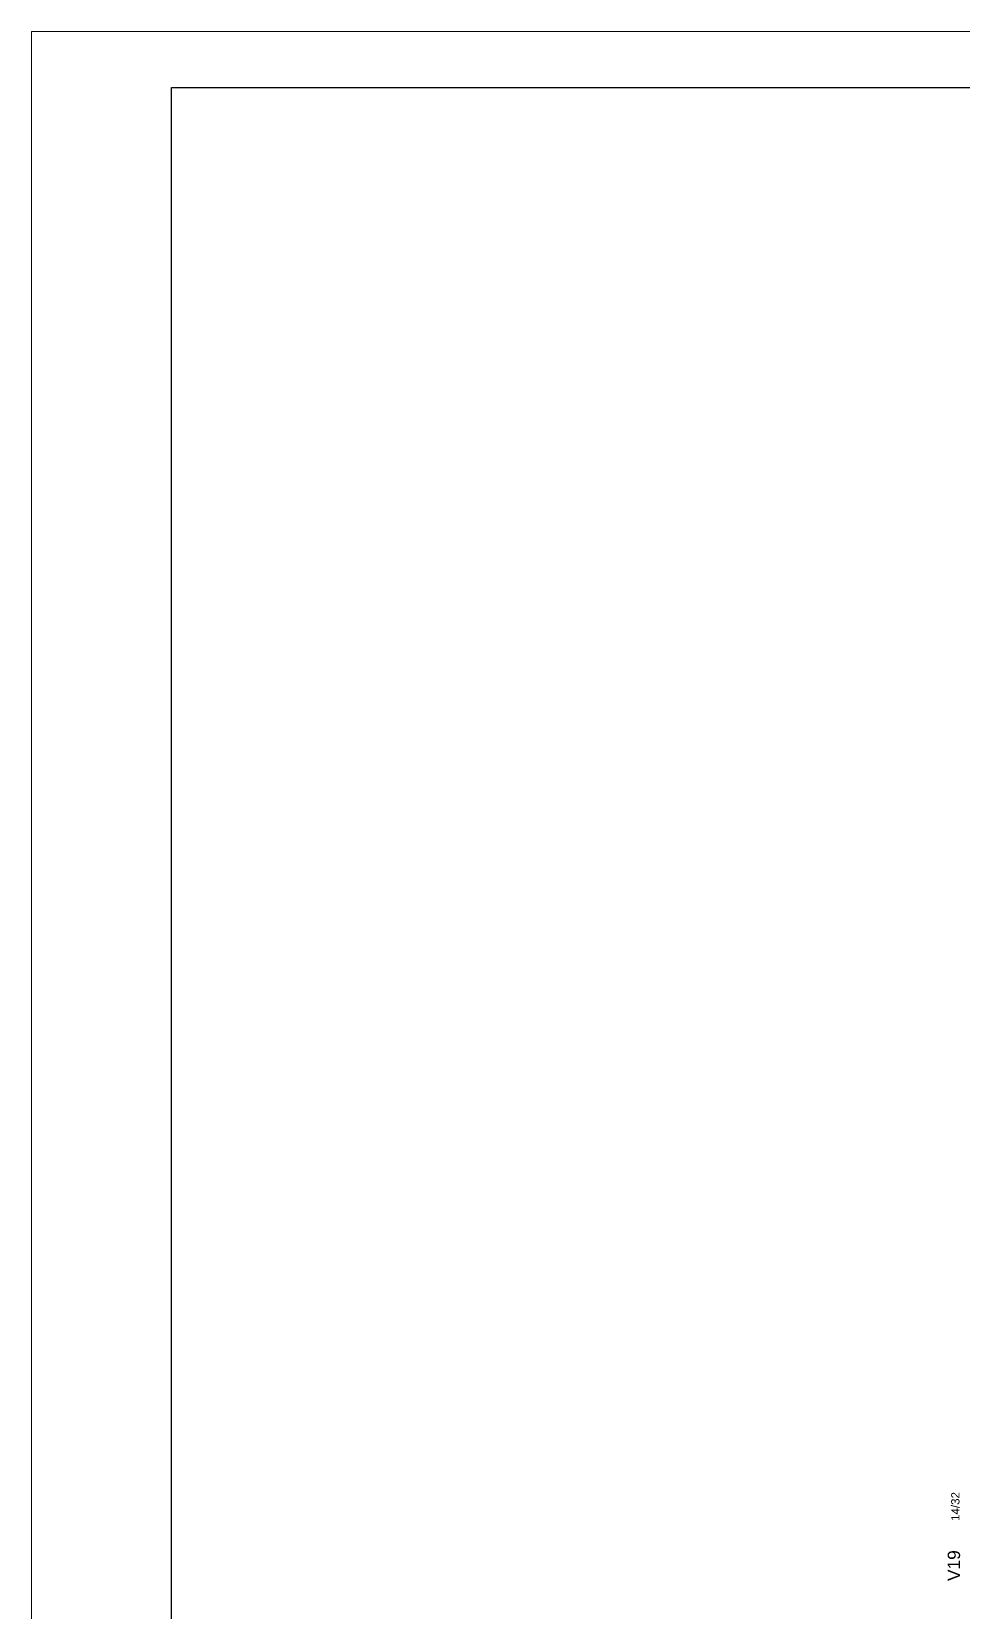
# Model space of a CAD drawing. Extents: x 3157 to 7449, y -544 to 2203.
# Drawn here: x 3157 to 4169, y 484 to 2203 of the extents above; entities that cross this region are included whole.
import ezdxf

# ---------------------------------------------------------------- set-up
doc = ezdxf.new("R2010")
doc.units = 0
doc.layers.add('FOLHA', color=255, linetype='Continuous', lineweight=5)
doc.layers.add('VIG-D', color=2, linetype='Continuous')
doc.layers.add('VIG-N', color=4, linetype='Continuous')
doc.styles.add('TQS_ARIAL', font='arial.ttf')

msp = doc.modelspace()

# ---------------------------------------------------------------- linework, layer by layer
at = {"color": 30}
for p, q in [((3309.25, 2142.45), (7387.73, 2142.45)), ((3309.25, -483.39), (3309.25, 2142.45))]:
    msp.add_line(p, q, dxfattribs=at)
at = {"layer": 'FOLHA'}
msp.add_line((3156.84, 2203.41), (7448.7, 2203.41), dxfattribs=at)
at = {"layer": 'FOLHA', "lineweight": 5}
msp.add_line((3156.84, -544.36), (3156.84, 2203.41), dxfattribs=at)

# ---------------------------------------------------------------- texts
at = {"layer": 'VIG-D', "linetype": 'Continuous', "style": 'TQS_ARIAL'}
msp.add_text('14/32', height=9, rotation=90, dxfattribs=at).set_placement((4167.08, 581.38))
at = {"layer": 'VIG-N', "linetype": 'Continuous', "style": 'TQS_ARIAL'}
msp.add_text('V19', height=13.5, rotation=90, dxfattribs=at).set_placement((4167.75, 515.92))

doc.saveas('drawing.dxf')
